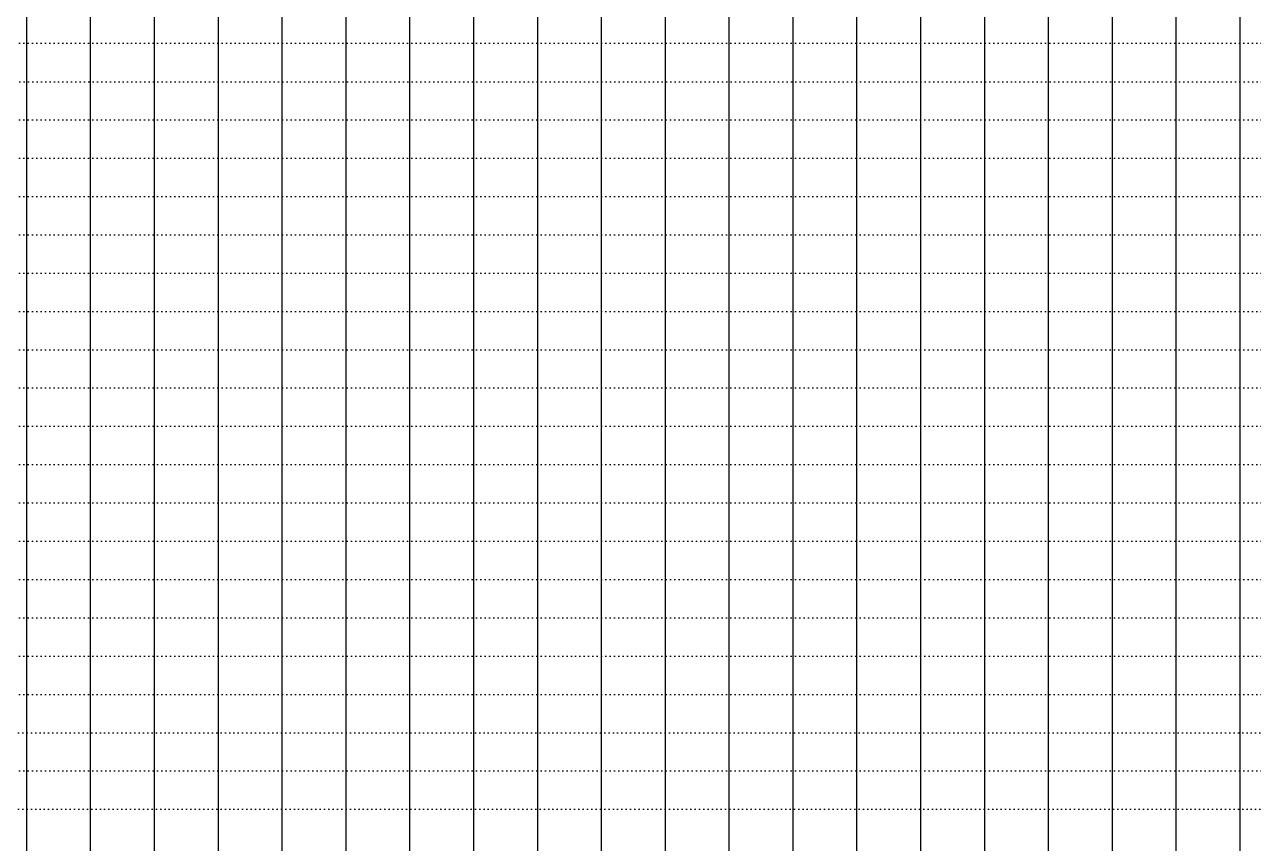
# Model space of a CAD drawing. Header units: millimetres. Extents: x -1499 to 6658, y -12483 to -6008.
# Drawn here: x 3195.6 to 3580.4, y -7116.8 to -6860.2 of the extents above; entities that cross this region are included whole.
import ezdxf

# ---------------------------------------------------------------- set-up
doc = ezdxf.new("R2010")
doc.units = ezdxf.units.MM
doc.linetypes.add('A-DOTLN01H', pattern=[0.125, 0, -0.125])
doc.layers.add('CR-GRID', color=56, linetype='A-DOTLN01H')
doc.layers.add('수직그리드', color=1, linetype='Continuous')

msp = doc.modelspace()

# ---------------------------------------------------------------- linework, layer by layer
at = {"layer": 'CR-GRID', "linetype": 'A-DOTLN01H', "ltscale": 10}
for p, q in [((236.16, -6866.06), (5428.77, -6866.06)), ((236.16, -6890.06), (5427.83, -6890.06)), ((236.16, -6902.06), (5428.77, -6902.06)), ((236.16, -6914.06), (5427.83, -6914.06)), ((236.16, -6926.06), (5428.77, -6926.06)), ((236.16, -6950.06), (5428.77, -6950.06)), ((236.16, -6962.06), (5428.77, -6962.06)), ((236.16, -6974.06), (5428.77, -6974.06)), ((236.16, -6986.06), (5428.77, -6986.06)), ((236.16, -6998.06), (5428.77, -6998.06)), ((236.16, -7010.06), (5428.77, -7010.06)), ((236.16, -7022.06), (5427.83, -7022.06)), ((236.16, -7034.06), (5427.83, -7034.06)), ((236.16, -7046.06), (5427.83, -7046.06)), ((236.16, -7058.06), (5427.83, -7058.06)), ((236.16, -7070.06), (5427.83, -7070.06)), ((696.16, -7082.06), (5427.83, -7082.06)), ((236.16, -7094.06), (5416.16, -7094.06)), ((696.16, -7106.06), (5416.16, -7106.06))]:
    msp.add_line(p, q, dxfattribs=at)
at = {"layer": 'CR-GRID', "color": 6, "linetype": 'A-DOTLN01H', "ltscale": 10}
for p, q in [((237.6, -6878.13), (5430.21, -6878.13)), ((236.16, -6938.06), (5428.77, -6938.06))]:
    msp.add_line(p, q, dxfattribs=at)
at = {"layer": '수직그리드'}
for p, q in [((3356.16, -6359.42), (3356.16, -7598.06)), ((3336.16, -6378.62), (3336.16, -7598.06)), ((3376.16, -6389.24), (3376.16, -7598.06)), ((3316.16, -6406.87), (3316.16, -7598.06)), ((3296.16, -6433.9), (3296.16, -7598.06)), ((3416.16, -6434.06), (3416.16, -7598.06)), ((3396.16, -6449.84), (3396.16, -7598.06)), ((3276.16, -6472.64), (3276.16, -7598.06)), ((3436.16, -6486.32), (3436.16, -7598.06)), ((3256.16, -6535.15), (3256.16, -7598.06)), ((3196.16, -6543.65), (3196.16, -7598.06)), ((3456.16, -6557.3), (3456.16, -7598.06)), ((3216.16, -6568.08), (3216.16, -7598.06)), ((3236.16, -6588.4), (3236.16, -7598.06)), ((3576.16, -6593.36), (3576.16, -7598.06)), ((3476.16, -6597.5), (3476.16, -7598.06)), ((3496.16, -6633.32), (3496.16, -7598.06)), ((3516.16, -6652.52), (3516.16, -7598.06)), ((3536.16, -6662.24), (3536.16, -7598.06)), ((3556.16, -6669.2), (3556.16, -7598.06))]:
    msp.add_line(p, q, dxfattribs=at)

doc.saveas('drawing.dxf')
